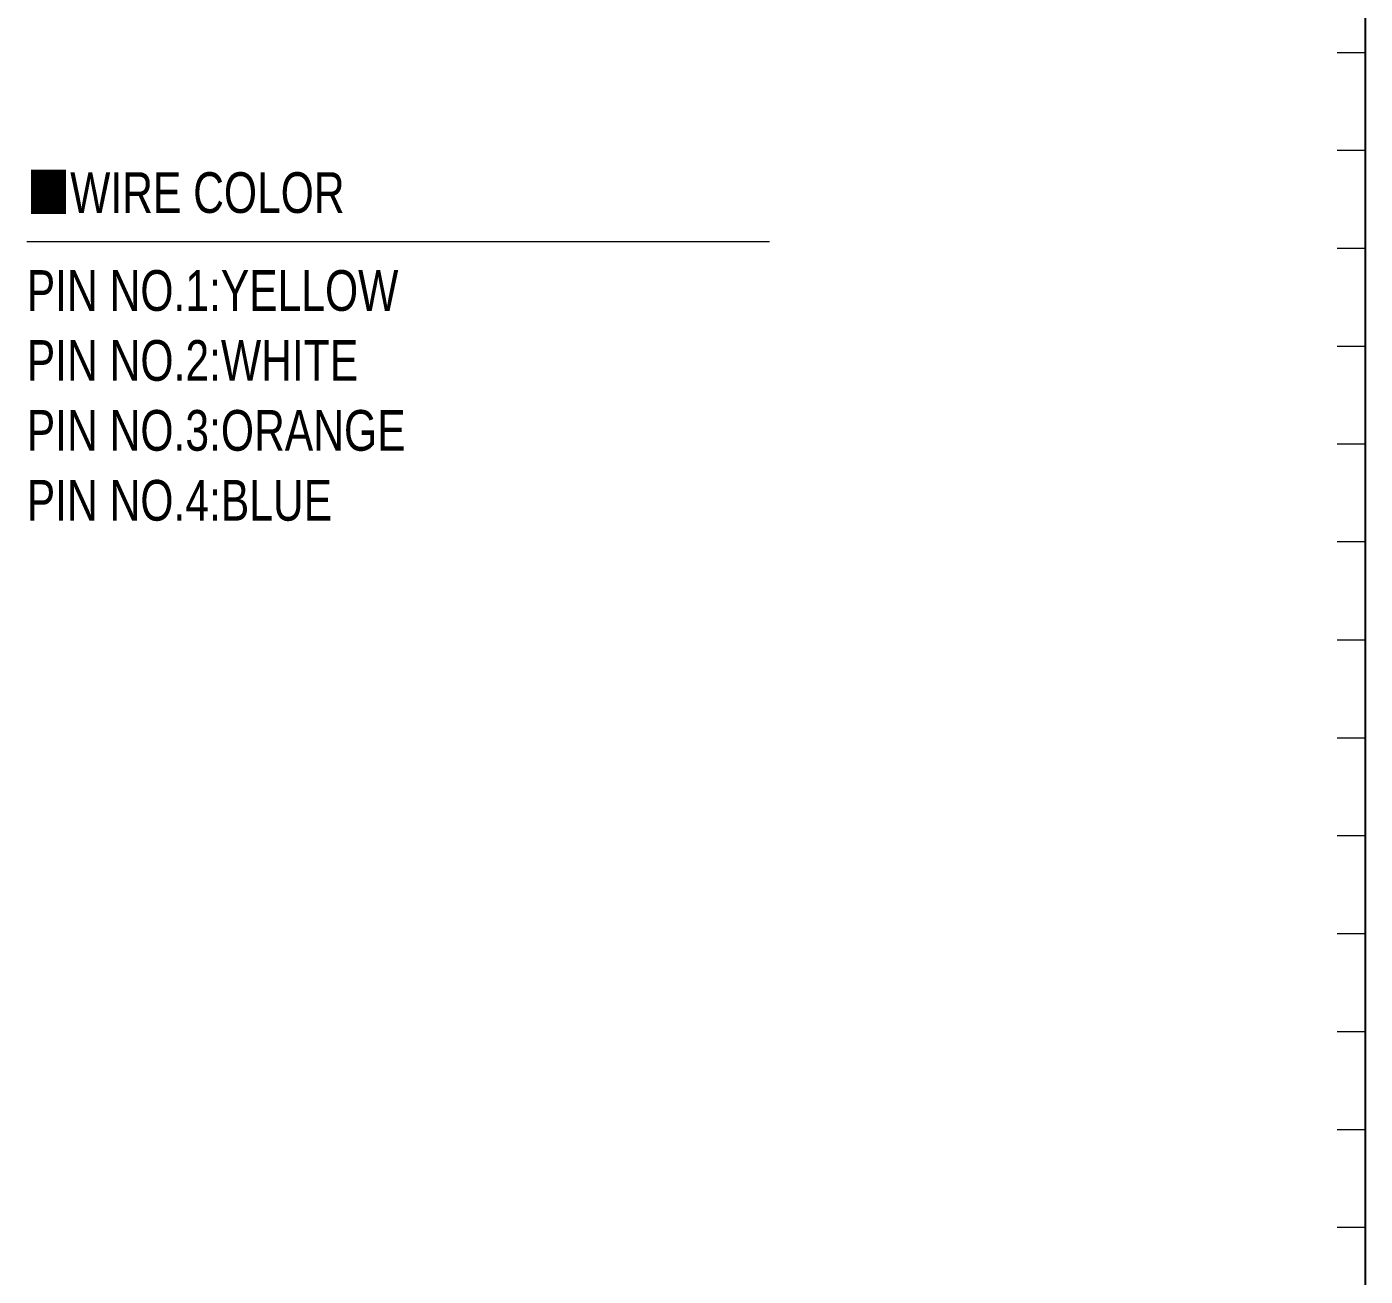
# Model space of a CAD drawing. Header units: millimetres. Extents: x 7 to 587, y 2 to 418.
# Drawn here: x 491.3 to 587, y 207.5 to 296.8 of the extents above; entities that cross this region are included whole.
import ezdxf
from ezdxf.enums import TextEntityAlignment as Align

# ---------------------------------------------------------------- set-up
doc = ezdxf.new("R2010")
doc.units = ezdxf.units.MM
doc.layers.add('図面枠C7M', color=7, linetype='Continuous')
doc.layers.add('表題、部品表', color=7, linetype='Continuous')
doc.styles.add('HG丸ｺﾞｼｯｸM-PRO', font='')
doc.styles.get('HG丸ｺﾞｼｯｸM-PRO').set_extended_font_data('HG丸ｺﾞｼｯｸM-PRO')

# ---------------------------------------------------------------- blocks, each defined once
blk = doc.blocks.new('BLKF023')
at = {"layer": '図面枠C7M', "color": 2, "linetype": 'Continuous', "lineweight": 25}
blk.add_line((587, 410), (587, 10), dxfattribs=at)
at = {"layer": '図面枠C7M', "color": 4, "linetype": 'Continuous', "lineweight": 13}
for p, q in [((585, 295), (587, 295)), ((585, 288), (587, 288)), ((585, 281), (587, 281)), ((585, 274), (587, 274)), ((585, 267), (587, 267)), ((587, 260), (585, 260)), ((585, 253), (587, 253)), ((585, 246), (587, 246)), ((585, 239), (587, 239)), ((585, 232), (587, 232)), ((585, 225), (587, 225)), ((585, 218), (587, 218)), ((585, 211), (587, 211))]:
    blk.add_line(p, q, dxfattribs=at)

msp = doc.modelspace()

# ---------------------------------------------------------------- linework, layer by layer
at = {"layer": '表題、部品表', "color": 3, "linetype": 'Continuous', "lineweight": 13}
msp.add_line((491.283, 281.482), (544.398, 281.482), dxfattribs=at)

# ---------------------------------------------------------------- block references
at = {"layer": '図面枠C7M', "color": 4, "linetype": 'Continuous', "lineweight": 13}
msp.add_blockref('BLKF023', (0, 0), dxfattribs=at)

# ---------------------------------------------------------------- texts
at = {"layer": '表題、部品表', "color": 3, "linetype": 'Continuous', "lineweight": 13, "style": 'HG丸ｺﾞｼｯｸM-PRO'}
for s, width, p in [('■WIRE COLOR', 0.782706, (491.283, 284.974)), ('PIN NO.1:YELLOW', 0.782951, (491.283, 277.974)), ('PIN NO.2:WHITE', 0.783336, (491.283, 272.974)), ('PIN NO.3:ORANGE', 0.783196, (491.283, 267.974)), ('PIN NO.4:BLUE', 0.782946, (491.283, 262.974))]:
    msp.add_text(s, height=2.90909, dxfattribs=dict(at, width=width)).set_placement(p, align=Align.MIDDLE_LEFT)

doc.saveas('drawing.dxf')
